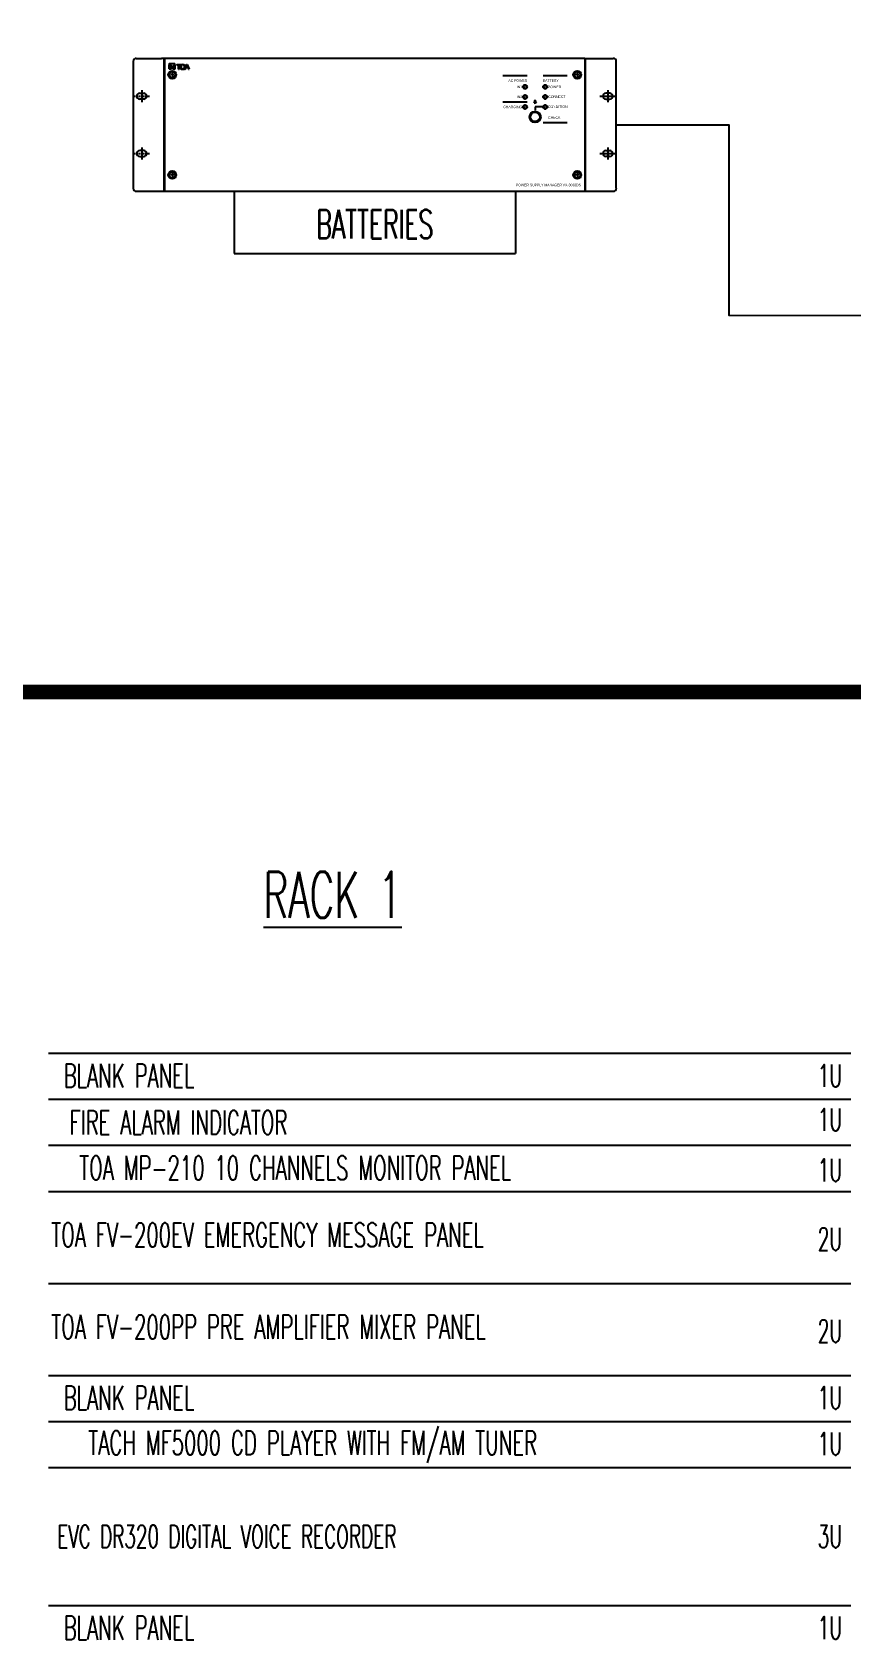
# Model space of a CAD drawing. Header units: millimetres. Extents: x 2974 to 5671, y 1205 to 3288.
# Drawn here: x 4324.4 to 4495.2, y 1612.1 to 1947.2 of the extents above; entities that cross this region are included whole.
import ezdxf
from ezdxf.enums import TextEntityAlignment as Align

# ---------------------------------------------------------------- set-up
doc = ezdxf.new("R2010")
doc.units = ezdxf.units.MM
doc.linetypes.add('CENTER', pattern=[2, 1.25, -0.25, 0.25, -0.25])
for name, color, linetype in [('0-RACK', 7, 'Continuous'), ('CENTER', 1, 'CENTER'), ('SILK', 5, 'Continuous'), ('TEXT', 3, 'Continuous')]:
    doc.layers.add(name, color=color, linetype=linetype)
doc.styles.add('SIMPLEX', font='simplex.shx', dxfattribs={"width": 0.6})
doc.styles.get("Standard").update_dxf_attribs({"font": 'arial.ttf'})

# ---------------------------------------------------------------- blocks, each defined once
blk = doc.blocks.new('psu')
for p, q in [((-238, 0), (-212.8, 0)), ((-210, 0), (-212.8, 0)), ((-210, -132.6), (-210, 0)), ((209.7, 0), (-209.7, 0)), ((-209.7, 0), (-209.7, -132.6)), ((209.7, 0), (209.7, -132.6)), ((210, 0), (238, 0)), ((210, 0), (210, -132.6)), ((-241, -3), (-241, -129.6)), ((-209.7, -0.9), (-210, -0.9)), ((-209.7, -1.9), (-210, -1.9)), ((-200.2, -16), (-203.8, -16.5)), ((-202.2, -14.5), (-201.7, -18.1)), ((203.8, -16), (200.1, -16.5)), ((201.8, -14.5), (202.2, -18.1)), ((209.7, -0.9), (210, -0.9)), ((210, -1.9), (209.7, -1.9)), ((241, -129.6), (241, -3)), ((127.9, -17.1), (151.9, -17.1)), ((151.5, -27.2), (151.5, -29.6)), ((167.9, -17.1), (191.9, -17.1)), ((171.5, -27.2), (171.5, -29.6)), ((-234.5, -34.7), (-230.5, -34.7)), ((-230.5, -40.7), (-234.5, -40.7)), ((127.9, -43.4), (151.9, -43.4)), ((151.5, -37.2), (151.5, -39.6)), ((151.5, -47.2), (151.5, -49.6)), ((158.9, -42.9), (158.8, -43.4)), ((158.8, -43.4), (158.9, -43.9)), ((159.2, -42.5), (158.9, -42.9)), ((158.9, -43.9), (159.2, -44.2)), ((159.5, -42.3), (159.2, -42.5)), ((159.2, -44.2), (159.5, -44.5)), ((160, -42.2), (159.5, -42.3)), ((159.5, -44.5), (160, -44.6)), ((160.4, -42.3), (160, -42.2)), ((160, -44.6), (160.4, -44.5)), ((160.8, -42.5), (160.4, -42.3)), ((160.4, -44.5), (160.8, -44.2)), ((161.1, -42.9), (160.8, -42.5)), ((160.8, -44.2), (161.1, -43.9)), ((161.2, -43.4), (161.1, -42.9)), ((161.1, -43.9), (161.2, -43.4)), ((171.5, -37.2), (171.5, -39.6)), ((171.5, -47.2), (171.5, -49.6)), ((234.5, -34.7), (230.5, -34.7)), ((230.5, -40.7), (234.5, -40.7)), ((167.9, -63.9), (191.9, -63.9)), ((-230.5, -91.9), (-234.5, -91.9)), ((230.5, -91.9), (234.5, -91.9)), ((-234.5, -97.9), (-230.5, -97.9)), ((234.5, -97.9), (230.5, -97.9)), ((-210, -127.6), (-209.7, -127.6)), ((-200.2, -116), (-203.8, -116.5)), ((-202.2, -114.5), (-201.8, -118.1)), ((203.8, -116), (200.1, -116.5)), ((201.8, -114.5), (202.2, -118.1)), ((209.7, -127.6), (210, -127.6)), ((-238, -132.6), (-212.8, -132.6)), ((-212.8, -132.6), (-210, -132.6)), ((-210, -128.6), (-210, -128.4)), ((-210, -128.7), (-210, -128.6)), ((-210, -128.6), (-210, -128.6)), ((-209.9, -128.7), (-210, -128.7)), ((-209.9, -128.8), (-209.9, -128.7)), ((-209.9, -128.9), (-209.9, -128.8)), ((-209.9, -128.8), (-209.9, -128.8)), ((-209.9, -128.8), (-209.9, -128.8)), ((-209.9, -128.8), (-209.9, -128.8)), ((-209.8, -128.9), (-209.9, -128.9)), ((-209.9, -128.9), (-209.9, -128.9)), ((-209.9, -128.9), (-209.9, -128.9)), ((-209.8, -129), (-209.8, -128.9)), ((-209.8, -128.9), (-209.8, -128.9)), ((-209.8, -129.1), (-209.8, -129)), ((-209.8, -129), (-209.8, -129)), ((-209.8, -129), (-209.8, -129)), ((-209.8, -129), (-209.8, -129)), ((-209.7, -129.1), (-209.8, -129.1)), ((-209.8, -129.1), (-209.8, -129.1)), ((-209.8, -129.1), (-209.8, -129.1)), ((-209.7, -129.2), (-209.7, -129.1)), ((-209.7, -129.1), (-209.7, -129.1)), ((-209.7, -129.1), (-209.7, -129.1)), ((-209.7, -129.1), (-209.7, -129.1)), ((-209.7, -129.1), (-209.7, -129.1)), ((-209.7, -129.2), (-209.7, -129.2)), ((-209.7, -132.6), (209.7, -132.6)), ((209.8, -129.1), (209.7, -129.1)), ((209.7, -129.1), (209.7, -129.1)), ((209.7, -129.1), (209.7, -129.1)), ((209.7, -129.1), (209.7, -129.2)), ((209.7, -129.2), (209.7, -129.2)), ((209.7, -129.2), (209.7, -129.2)), ((209.7, -129.2), (209.7, -129.2)), ((209.9, -128.9), (209.8, -128.9)), ((209.8, -128.9), (209.8, -128.9)), ((209.8, -128.9), (209.8, -129)), ((209.8, -129), (209.8, -129)), ((209.8, -129), (209.8, -129)), ((209.8, -129), (209.8, -129)), ((209.8, -129), (209.8, -129.1)), ((209.8, -129.1), (209.8, -129.1)), ((209.8, -129.1), (209.8, -129.1)), ((209.8, -129.1), (209.8, -129.1)), ((210, -128.7), (209.9, -128.7)), ((209.9, -128.7), (209.9, -128.8)), ((209.9, -128.8), (209.9, -128.8)), ((209.9, -128.8), (209.9, -128.8)), ((209.9, -128.8), (209.9, -128.8)), ((209.9, -128.8), (209.9, -128.9)), ((209.9, -128.9), (209.9, -128.9)), ((209.9, -128.9), (209.9, -128.9)), ((210, -128.4), (210, -128.4)), ((210, -128.4), (210, -128.6)), ((210, -128.6), (210, -128.6)), ((210, -128.6), (210, -128.7)), ((210, -132.6), (238, -132.6))]:
    blk.add_line(p, q)
for centre, radius in [((-202, -16.3), 3.98), ((-202, -16.3), 3.12), ((202, -16.3), 3.98), ((202, -16.3), 3.12), ((150, -28.4), 2.01), ((150, -28.4), 1.5), ((170, -28.4), 2.01), ((170, -28.4), 1.5), ((150, -38.4), 2.01), ((150, -48.4), 2.01), ((150, -38.4), 1.5), ((150, -48.4), 1.5), ((170, -38.4), 2.01), ((170, -48.4), 2.01), ((170, -38.4), 1.5), ((170, -48.4), 1.5), ((160, -58.4), 5.53), ((160, -58.4), 4.72), ((-202, -116.3), 3.98), ((202, -116.3), 3.98), ((-202, -116.3), 3.12), ((202, -116.3), 3.12)]:
    blk.add_circle(centre, radius)
for centre, radius, start, end in [((-238, -3), 2.98, 89.4989, 180.5077), ((238, -3), 2.98, 359.4923, 90.5011), ((150, -28.4), 1.91, 37.9334, 321.5494), ((170, -28.4), 1.91, 37.9334, 321.5494), ((-234.5, -37.7), 2.99, 89.7892, 269.4001), ((-230.5, -37.7), 3.01, 270.3895, 89.6105), ((150, -38.4), 1.91, 37.9334, 321.5494), ((150, -48.4), 1.91, 37.9334, 321.5494), ((170, -38.4), 1.91, 37.9334, 321.5494), ((170, -48.4), 1.91, 37.9334, 321.5494), ((230.5, -37.7), 3.01, 90.3895, 269.6105), ((234.5, -37.7), 2.99, 270.5999, 90.2108), ((156, -54.4), 0.807, 241.0381, 28.4166), ((156, -62.4), 0.805, 329.8537, 120.1463), ((164, -54.4), 0.8, 149.971, 298.9332), ((164, -62.4), 0.802, 61.5206, 209.5931), ((-234.5, -94.9), 2.99, 89.7892, 269.4001), ((-230.5, -94.9), 3.01, 270.3895, 89.6105), ((230.5, -94.9), 3.01, 90.3895, 269.6105), ((234.5, -94.9), 2.99, 270.5999, 90.2108), ((-238, -129.6), 3.01, 180.0676, 269.9258), ((238, -129.6), 3.01, 270.0742, 359.9324)]:
    blk.add_arc(centre, radius, start, end)
at = {"layer": 'CENTER'}
for p, q in [((-232.5, -31.7), (-232.5, -43.7)), ((232.5, -31.7), (232.5, -43.7)), ((-240.5, -37.7), (-224.5, -37.7)), ((224.5, -37.7), (240.5, -37.7)), ((-240.5, -94.9), (-224.5, -94.9)), ((-232.5, -88.9), (-232.5, -100.9)), ((224.5, -94.9), (240.5, -94.9)), ((232.5, -88.9), (232.5, -100.9))]:
    blk.add_line(p, q, dxfattribs=at)
at = {"layer": 'SILK'}
for p, q in [((-205.1, -5), (-199.6, -5)), ((-205.1, -5.3), (-204.8, -5)), ((-205.1, -5), (-205.1, -5.3)), ((-199.6, -5.3), (-205.1, -5.3)), ((-205.1, -7.9), (-203.5, -6.2)), ((-205.1, -7.6), (-203.8, -6.2)), ((-205.1, -7.3), (-204.1, -6.2)), ((-205.1, -8.4), (-205.1, -6.2)), ((-205.1, -8.1), (-203.3, -6.2)), ((-205.1, -8.4), (-203, -6.2)), ((-205.1, -6.2), (-203, -6.2)), ((-205.1, -7), (-204.4, -6.2)), ((-205.1, -6.7), (-204.6, -6.2)), ((-205.1, -6.4), (-204.9, -6.2)), ((-205.1, -10.2), (-202.4, -7.4)), ((-205.1, -9.9), (-202.7, -7.4)), ((-205.1, -9.6), (-203, -7.4)), ((-202.3, -7.4), (-205.1, -10.3)), ((-205.1, -9), (-203.5, -7.4)), ((-205.1, -8.9), (-203.7, -7.4)), ((-205.1, -9.3), (-203.3, -7.4)), ((-205.1, -10.7), (-203, -8.5)), ((-205.1, -10.7), (-203, -8.5)), ((-205.1, -10.3), (-205.1, -8.9)), ((-203, -10.7), (-205.1, -10.7)), ((-204.9, -5.3), (-204.6, -5)), ((-204.8, -10.7), (-203, -8.8)), ((-204.6, -5.3), (-204.3, -5)), ((-204.5, -10.7), (-203, -9.1)), ((-204.3, -5.3), (-204, -5)), ((-204.2, -10.7), (-203, -9.4)), ((-204, -5.3), (-203.7, -5)), ((-203.9, -10.7), (-203, -9.7)), ((-203.7, -5.3), (-203.5, -5)), ((-203.7, -7.4), (-202.3, -7.4)), ((-203.7, -10.7), (-203, -10)), ((-203.5, -5.3), (-203.2, -5)), ((-203.4, -10.7), (-203, -10.3)), ((-203.2, -5.3), (-202.9, -5)), ((-203.1, -10.7), (-203, -10.6)), ((-203, -8.5), (-203, -10.7)), ((-202.9, -5.3), (-202.6, -5)), ((-202.6, -5.3), (-202.3, -5)), ((-202.4, -5.3), (-202.1, -5)), ((-202.1, -5.3), (-201.8, -5)), ((-201.8, -5.3), (-201.5, -5)), ((-201.6, -8.3), (-199.6, -6.2)), ((-201.6, -8.6), (-199.6, -6.5)), ((-201.6, -8.9), (-199.6, -6.8)), ((-201.6, -9.2), (-199.6, -7.1)), ((-201.6, -9.4), (-199.6, -7.3)), ((-201.6, -8), (-201, -7.4)), ((-201.6, -7.7), (-201.3, -7.4)), ((-201.6, -7.4), (-201.6, -7.4)), ((-201.6, -7.4), (-200.9, -7.4)), ((-201.6, -10.7), (-201.6, -7.4)), ((-201.6, -9.7), (-199.6, -7.6)), ((-201.6, -10), (-199.6, -7.9)), ((-201.6, -10.3), (-199.6, -8.2)), ((-201.6, -10.6), (-199.6, -8.5)), ((-199.6, -10.7), (-201.6, -10.7)), ((-201.5, -5.3), (-201.2, -5)), ((-201.4, -10.7), (-199.6, -8.8)), ((-201.2, -5.3), (-200.9, -5)), ((-201.2, -10.7), (-199.6, -9.1)), ((-201, -5.3), (-200.7, -5)), ((-200.9, -7.4), (-199.6, -6.1)), ((-200.9, -10.7), (-199.6, -9.4)), ((-200.7, -5.3), (-200.4, -5)), ((-200.6, -10.7), (-199.6, -9.6)), ((-200.4, -5.3), (-200.1, -5)), ((-200.3, -10.7), (-199.6, -9.9)), ((-200.1, -5.3), (-199.8, -5)), ((-200.1, -10.7), (-199.6, -10.2)), ((-199.9, -5.3), (-199.6, -5)), ((-199.8, -10.7), (-199.6, -10.5)), ((-199.6, -5.3), (-199.6, -5)), ((-199.6, -6.1), (-199.6, -10.7)), ((-197.4, -6.2), (-193.5, -6.2)), ((-197.4, -6.7), (-196.9, -6.2)), ((-197.4, -6.4), (-197.2, -6.2)), ((-197.4, -6.7), (-197.4, -6.2)), ((-193.5, -6.7), (-197.4, -6.7)), ((-197.1, -6.7), (-196.7, -6.2)), ((-196.8, -6.7), (-196.4, -6.2)), ((-196.5, -6.7), (-196.1, -6.2)), ((-196.3, -6.7), (-195.8, -6.2)), ((-196, -6.7), (-195.6, -6.2)), ((-195.8, -10.7), (-195.2, -10.7)), ((-195.7, -6.7), (-195.3, -6.2)), ((-195.7, -7.2), (-195.2, -6.7)), ((-195.7, -7.3), (-195.2, -6.8)), ((-195.7, -7.6), (-195.2, -7)), ((-195.7, -9.1), (-195.7, -7.2)), ((-195.7, -7.9), (-195.2, -7.3)), ((-195.7, -8.1), (-195.2, -7.6)), ((-195.7, -8.4), (-195.2, -7.9)), ((-195.7, -8.7), (-195.2, -8.2)), ((-195.7, -9), (-195.2, -8.5)), ((-195.7, -9.3), (-195.2, -8.8)), ((-195.7, -9.6), (-195.2, -9.1)), ((-195.7, -9.9), (-195.2, -9.4)), ((-195.7, -10.2), (-195.2, -9.6)), ((-195.7, -10.5), (-195.2, -9.9)), ((-195.7, -10.7), (-195.2, -10.2)), ((-195.4, -6.7), (-195, -6.2)), ((-195.4, -10.7), (-195.2, -10.5)), ((-195.2, -6.7), (-195.2, -9.1)), ((-195.1, -6.7), (-194.7, -6.2)), ((-194.9, -6.7), (-194.4, -6.2)), ((-194.6, -6.7), (-194.2, -6.2)), ((-194.3, -6.7), (-193.9, -6.2)), ((-194, -6.7), (-193.6, -6.2)), ((-193.7, -6.7), (-193.5, -6.5)), ((-193.7, -8), (-193.1, -7.4)), ((-193.7, -8.3), (-193.1, -7.8)), ((-193.7, -8.6), (-193.1, -8.1)), ((-193.7, -8.9), (-193.2, -8.4)), ((-193.6, -7.4), (-192.5, -6.3)), ((-193.6, -7.7), (-192.9, -6.9)), ((-193.6, -9.2), (-193.2, -8.6)), ((-193.6, -9.4), (-193.1, -8.9)), ((-193.6, -9.7), (-193.1, -9.2)), ((-193.5, -6.2), (-193.5, -6.7)), ((-193.5, -7), (-192.9, -6.4)), ((-193.5, -9.9), (-193.1, -9.5)), ((-193.5, -10.1), (-193.1, -9.7)), ((-193.3, -10.3), (-193, -9.9)), ((-193.2, -10.4), (-192.9, -10.1)), ((-193, -10.5), (-192.7, -10.2)), ((-192.8, -6.8), (-192.2, -6.2)), ((-192.8, -10.6), (-192.5, -10.3)), ((-192.6, -10.7), (-192.3, -10.4)), ((-192.4, -10.7), (-192.1, -10.4)), ((-192.3, -6.6), (-191.9, -6.2)), ((-192.1, -10.8), (-191.9, -10.5)), ((-191.9, -6.5), (-191.6, -6.2)), ((-191.9, -10.8), (-191.6, -10.5)), ((-191.6, -6.5), (-191.3, -6.2)), ((-191.6, -10.8), (-191.3, -10.5)), ((-191.3, -6.5), (-191.1, -6.2)), ((-191.3, -10.8), (-191, -10.4)), ((-191.1, -6.5), (-190.8, -6.2)), ((-191, -10.8), (-190.6, -10.3)), ((-190.9, -6.6), (-190.6, -6.3)), ((-190.7, -10.7), (-189.5, -9.4)), ((-190.6, -6.6), (-190.4, -6.3)), ((-190.4, -6.7), (-190.1, -6.4)), ((-190.3, -6.8), (-190, -6.5)), ((-190.3, -10.6), (-189.5, -9.7)), ((-190.1, -7), (-189.8, -6.6)), ((-190, -7.1), (-189.7, -6.8)), ((-190, -7.4), (-189.6, -6.9)), ((-190, -7.6), (-189.5, -7.2)), ((-190, -7.9), (-189.5, -7.4)), ((-190, -9.1), (-189.4, -8.5)), ((-190, -9.4), (-189.4, -8.8)), ((-190, -9.7), (-189.5, -9.1)), ((-189.9, -8.2), (-189.5, -7.7)), ((-189.9, -8.5), (-189.4, -8)), ((-189.9, -8.8), (-189.4, -8.2)), ((-189.9, -10.4), (-189.7, -10.2)), ((-189.6, -10.7), (-187.7, -6.2)), ((-189.6, -10.7), (-188.8, -9.9)), ((-189.6, -10.7), (-189.1, -10.7)), ((-189.4, -10.3), (-188.6, -9.5)), ((-189.3, -10.7), (-189, -10.4)), ((-189.2, -9.8), (-188.4, -8.9)), ((-189, -9.2), (-188.2, -8.4)), ((-188.8, -8.7), (-188, -7.9)), ((-187.5, -6.7), (-188.6, -9.2)), ((-188.6, -8.2), (-187.8, -7.4)), ((-188.3, -7.7), (-187.6, -6.9)), ((-188.2, -8.9), (-187.9, -8.6)), ((-188.2, -8.9), (-186.6, -8.9)), ((-188.1, -7.2), (-187.2, -6.2)), ((-188.1, -8.9), (-187.8, -8.6)), ((-187.9, -6.7), (-187.5, -6.2)), ((-187.9, -8.9), (-187.5, -8.6)), ((-187.9, -8.6), (-186.7, -8.6)), ((-187.7, -6.2), (-187.1, -6.2)), ((-187.6, -8.9), (-187.2, -8.6)), ((-187.5, -6.8), (-187.1, -6.4)), ((-187.5, -6.7), (-186.7, -8.6)), ((-187.4, -7), (-187, -6.6)), ((-187.3, -7.2), (-186.9, -6.8)), ((-187.3, -8.9), (-187, -8.6)), ((-187.2, -7.4), (-186.8, -7)), ((-187.1, -6.2), (-185.3, -10.7)), ((-187.1, -7.6), (-186.7, -7.2)), ((-187, -7.8), (-186.6, -7.4)), ((-187, -8), (-186.6, -7.6)), ((-187, -8.9), (-186.3, -8.2)), ((-186.9, -8.2), (-186.5, -7.8)), ((-186.8, -8.4), (-186.4, -8)), ((-186.8, -8.9), (-186.2, -8.4)), ((-186.6, -9), (-186.2, -8.6)), ((-186.6, -8.9), (-185.9, -10.7)), ((-186.5, -9.2), (-186.1, -8.8)), ((-186.4, -9.4), (-186, -9)), ((-186.3, -9.6), (-185.9, -9.2)), ((-186.2, -9.8), (-185.8, -9.4)), ((-186.1, -10), (-185.7, -9.6)), ((-186.1, -10.2), (-185.7, -9.8)), ((-186, -10.4), (-185.6, -10)), ((-185.9, -10.6), (-185.5, -10.2)), ((-185.9, -10.7), (-185.3, -10.7)), ((-185.7, -10.7), (-185.4, -10.4)), ((-185.4, -10.7), (-185.3, -10.6)), ((166.9, -48.4), (159.9, -48.4)), ((159.9, -48.4), (159.9, -51.9))]:
    blk.add_line(p, q, dxfattribs=at)
for centre, radius, start, end in [((-240.3, -9.2), 44.6, 358.0977, 0.0862), ((-150.6, -9.2), 44.6, 179.9138, 181.9023), ((-180.3, -8.5), 13.4, 174.5487, 185.4513), ((-192.5, -7.5), 1.15, 111.5134, 167.8475), ((-192.4, -9.5), 1.19, 193.3575, 247.2817), ((-179.8, -8.5), 13.4, 175.4114, 184.5886), ((-192.1, -7.6), 1.04, 115.3925, 169.7968), ((-192, -9.3), 1.1, 191.5685, 243.2422), ((-191.5, -10.2), 4.06, 70.5314, 109.4686), ((-191.5, -6.8), 4.06, 250.5314, 289.4686), ((-191.5, -9.2), 2.73, 68.9017, 111.0983), ((-191.5, -7.8), 2.73, 248.9017, 291.0983), ((-190.8, -7.4), 0.8, 0.8028, 74.0079), ((-190.8, -9.5), 0.821, 287.0621, 358.1272), ((-190.4, -7.3), 0.918, 4.189, 76.4501), ((-190.4, -9.7), 0.933, 284.2326, 355.1283), ((-203.3, -8.5), 13.4, 355.4114, 4.5886), ((-202.8, -8.5), 13.4, 354.5487, 5.4513), ((-147.3, -26.1), 44.6, 157.7026, 159.7379)]:
    blk.add_arc(centre, radius, start, end, dxfattribs=at)
for s, width, p in [('AC POWER', 0.95, (142.7, -23.4)), ('BATTERY', 0.9, (175.6, -23.4))]:
    blk.add_text(s, height=2.5, dxfattribs=dict(at, width=width)).set_placement(p, align=Align.CENTER)
for s, p in [('IN1', (144.3, -29.7)), ('POWER', (179.3, -29.7)), ('CHARGING', (137.7, -49.7)), ('IN2', (144.4, -39.6)), ('CONDITION', (182.6, -49.5)), ('CONNECT', (181.7, -39.5)), ('CHECK', (179.1, -60.2))]:
    blk.add_text(s, height=2.5, dxfattribs=at).set_placement(p, align=Align.CENTER)
at = {"layer": 'SILK', "width": 0.9}
blk.add_text('POWER SUPPLY MANAGER VX-3000DS', height=2.5, dxfattribs=at).set_placement((205.7, -127.6), align=Align.RIGHT)

msp = doc.modelspace()

# ---------------------------------------------------------------- linework, layer by layer
for p, q in [((4366.48811, 1914.0682, -2783.78099), (4366.48811, 1901.09183, -2783.78099)), ((4425.12597, 1914.0682, -2783.78099), (4425.12597, 1901.09183, -2783.78099)), ((4366.48811, 1901.09183, -2783.78099), (4425.12597, 1901.09183, -2783.78099))]:
    msp.add_line(p, q)
at = {"color": 7, "linetype": 'CENTER', "ltscale": 25, "const_width": 3, "elevation": -1204.84475}
msp.add_lwpolyline([(4127.79428, 3239.19912), (5669.35395, 3239.19383), (5669.35395, 1809.67696), (4127.79428, 1809.68226)], close=True, dxfattribs=at)
at = {"elevation": -2783.78099}
msp.add_lwpolyline([(4446.1372, 1927.91401), (4469.56161, 1927.91401), (4469.56161, 1888.26472), (4666.92882, 1888.17885)], dxfattribs=at)
at = {"layer": '0-RACK', "color": 0, "linetype": 'Continuous'}
for p, q in [((4327.85889, 1734.36381, -0.02095), (4495.01591, 1734.36381, -0.02095)), ((4327.85889, 1724.77142, -0.02095), (4495.01591, 1724.77142, -0.02095)), ((4327.85889, 1715.17903, -0.02095), (4495.01591, 1715.17903, -0.02095)), ((4327.85889, 1705.58665, -0.02095), (4495.01591, 1705.58665, -0.02095)), ((4327.85889, 1686.40187, -0.02095), (4495.01591, 1686.40187, -0.02095)), ((4327.85889, 1667.2171, -0.02095), (4495.01591, 1667.2171, -0.02095)), ((4327.85889, 1657.62471, -0.02095), (4495.01591, 1657.62471, -0.02095)), ((4327.85889, 1648.03232, -0.02095), (4495.01591, 1648.03232, -0.02095)), ((4327.85889, 1619.25516, -0.02095), (4495.01591, 1619.25516, -0.02095))]:
    msp.add_line(p, q, dxfattribs=at)

# ---------------------------------------------------------------- block references
at = {"xscale": 0.2088542699560701, "yscale": 0.2088542699560701, "zscale": 0.2088542699560701}
msp.add_blockref('psu', (4395.80698, 1941.75983, -2783.78099), dxfattribs=at)

# ---------------------------------------------------------------- texts
at = {"layer": '0-RACK', "color": 7, "style": 'SIMPLEX', "width": 0.6}
msp.add_text('%%URACK 1', height=9.592388, dxfattribs=at).set_placement((4372.59835, 1762.60827, -0.02095))
for s, height, p in [('BLANK PANEL', 5, (4344.59717, 1729.70079, -0.02095)), ('1U', 4.689612, (4490.63152, 1729.70079, -0.02095)), ('BLANK PANEL', 5, (4344.59717, 1662.55408, -0.02095)), ('1U', 4.689612, (4490.63152, 1662.55408, -0.02095)), ('BLANK PANEL', 5, (4344.59717, 1614.59214, -0.02095)), ('1U', 4.689612, (4490.63152, 1614.59214, -0.02095))]:
    msp.add_text(s, height=height, dxfattribs=at).set_placement(p, align=Align.MIDDLE_CENTER)
at = {"layer": '0-RACK', "color": 141, "style": 'SIMPLEX', "width": 0.6}
for s, height, p in [('1U', 4.689612, (4490.63152, 1720.53919, -0.02095)), ('FIRE ALARM INDICATOR', 5, (4354.90055, 1719.94849, -0.02095)), ('TOA MP-210 10 CHANNELS MONITOR PANEL', 5, (4379.24375, 1710.45584, -0.02095)), ('1U', 4.689612, (4490.63152, 1710.0143, -0.02095))]:
    msp.add_text(s, height=height, dxfattribs=at).set_placement(p, align=Align.MIDDLE_CENTER)
at = {"layer": '0-RACK', "color": 30, "extrusion": (-4.40822e-16, 0.000346206, 1), "style": 'SIMPLEX', "width": 0.6}
for s, p in [('TOA FV-200EV EMERGENCY MESSAGE PANEL', (4328.42271, 1696.51486, 0.56954)), ('TOA FV-200PP PRE AMPLIFIER MIXER PANEL', (4328.42271, 1677.33008, 0.56289))]:
    msp.add_text(s, height=5, dxfattribs=at).set_placement(p, align=Align.MIDDLE_LEFT)
at = {"layer": '0-RACK', "color": 30, "style": 'SIMPLEX', "width": 0.6}
for p in [(4490.63152, 1695.62889, -0.02095), (4490.63152, 1676.44412, -0.02095)]:
    msp.add_text('2U', height=4.689612, dxfattribs=at).set_placement(p, align=Align.MIDDLE_CENTER)
at = {"layer": '0-RACK', "color": 6, "style": 'SIMPLEX', "width": 0.6}
for s, height, p in [('TACH MF5000 CD PLAYER WITH FM/AM TUNER', 5, (4382.86847, 1653.14876, -0.02095)), ('1U', 4.689612, (4490.63152, 1652.96169, -0.02095)), ('3U', 4.689612, (4490.63324, 1633.64374, -0.02095))]:
    msp.add_text(s, height=height, dxfattribs=at).set_placement(p, align=Align.MIDDLE_CENTER)
at = {"layer": '0-RACK', "color": 6, "extrusion": (-4.40822e-16, 0.000346206, 1), "style": 'SIMPLEX', "width": 0.6}
msp.add_text('EVC DR320 DIGITAL VOICE RECORDER', height=4.6896118, dxfattribs=at).set_placement((4329.63433, 1633.64365, 0.51664), align=Align.MIDDLE_LEFT)
at = {"layer": 'TEXT', "color": 0, "ltscale": 0.5, "insert": (4395.80704, 1907.18242, -2783.78099), "char_height": 6, "width": 109.4467065, "attachment_point": 5, "style": 'SIMPLEX'}
msp.add_mtext('BATTERIES ', dxfattribs=at)

doc.saveas('drawing.dxf')
